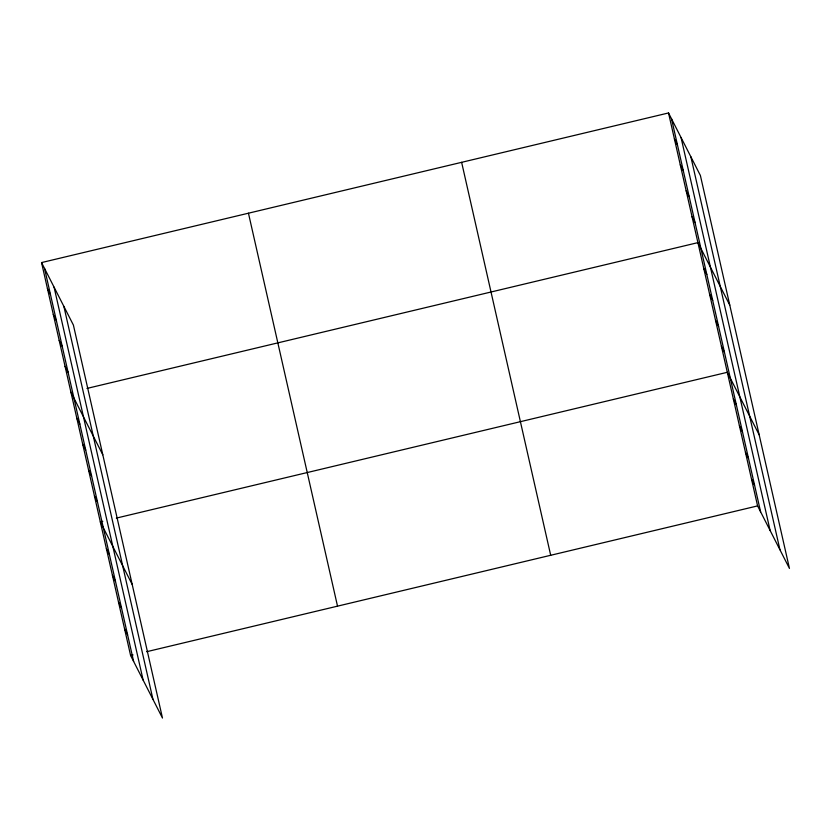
<?xml version="1.0" encoding="UTF-8"?>
<svg xmlns="http://www.w3.org/2000/svg" width="831" height="831" viewBox="0 0 831 831"><rect width="100%" height="100%" fill="white"/><g stroke="black" fill="none" stroke-linecap="round" stroke-linejoin="round"><path stroke-width="1.25" d="M41.55 262.575L73.408 325.098L162.471 718.046L130.612 655.524L41.55 262.575L668.529 112.954L700.388 175.476L789.45 568.425L757.592 505.902L668.529 112.954M86.954 388.43L697.926 242.631L729.774 305.143M102.795 521.338L100.333 521.92L132.191 584.442M116.34 518.108L727.312 372.298L759.17 434.821M130.612 655.524L133.074 654.942M146.63 651.712L757.592 505.902M674.408 138.891L677.421 144.791M680.288 164.818L683.29 170.729M686.167 190.756L689.169 196.667M692.046 216.694L695.048 222.594M703.795 268.558L706.807 274.469M709.674 294.496L712.686 300.406M715.553 320.434L718.566 326.334M721.433 346.361L724.445 352.271M733.368 399.025L736.38 404.926M739.424 425.742L742.436 431.653M745.48 452.459L748.492 458.369M751.536 479.186L754.548 485.086M47.429 288.513L50.442 294.413M53.309 314.45L56.311 320.351M59.188 340.378L62.19 346.288M65.067 366.315L68.069 372.226M70.947 392.253L102.795 454.775M76.816 418.19L79.828 424.09M82.695 444.118L85.707 450.028M88.574 470.055L91.587 475.966M94.454 495.993L97.466 501.893M106.389 548.647L109.401 554.547M112.445 575.364L115.457 581.274M118.501 602.091L121.513 607.991M124.557 628.807L127.569 634.718M690.862 156.789L779.935 549.738M681.056 137.541L770.119 530.49M671.541 118.854L760.604 511.813M461.631 162.325L550.693 555.285M248.448 213.203L337.521 606.152M63.883 306.41L152.956 699.37M54.077 287.162L143.14 680.122M44.562 268.486L133.625 661.434"/></g></svg>
